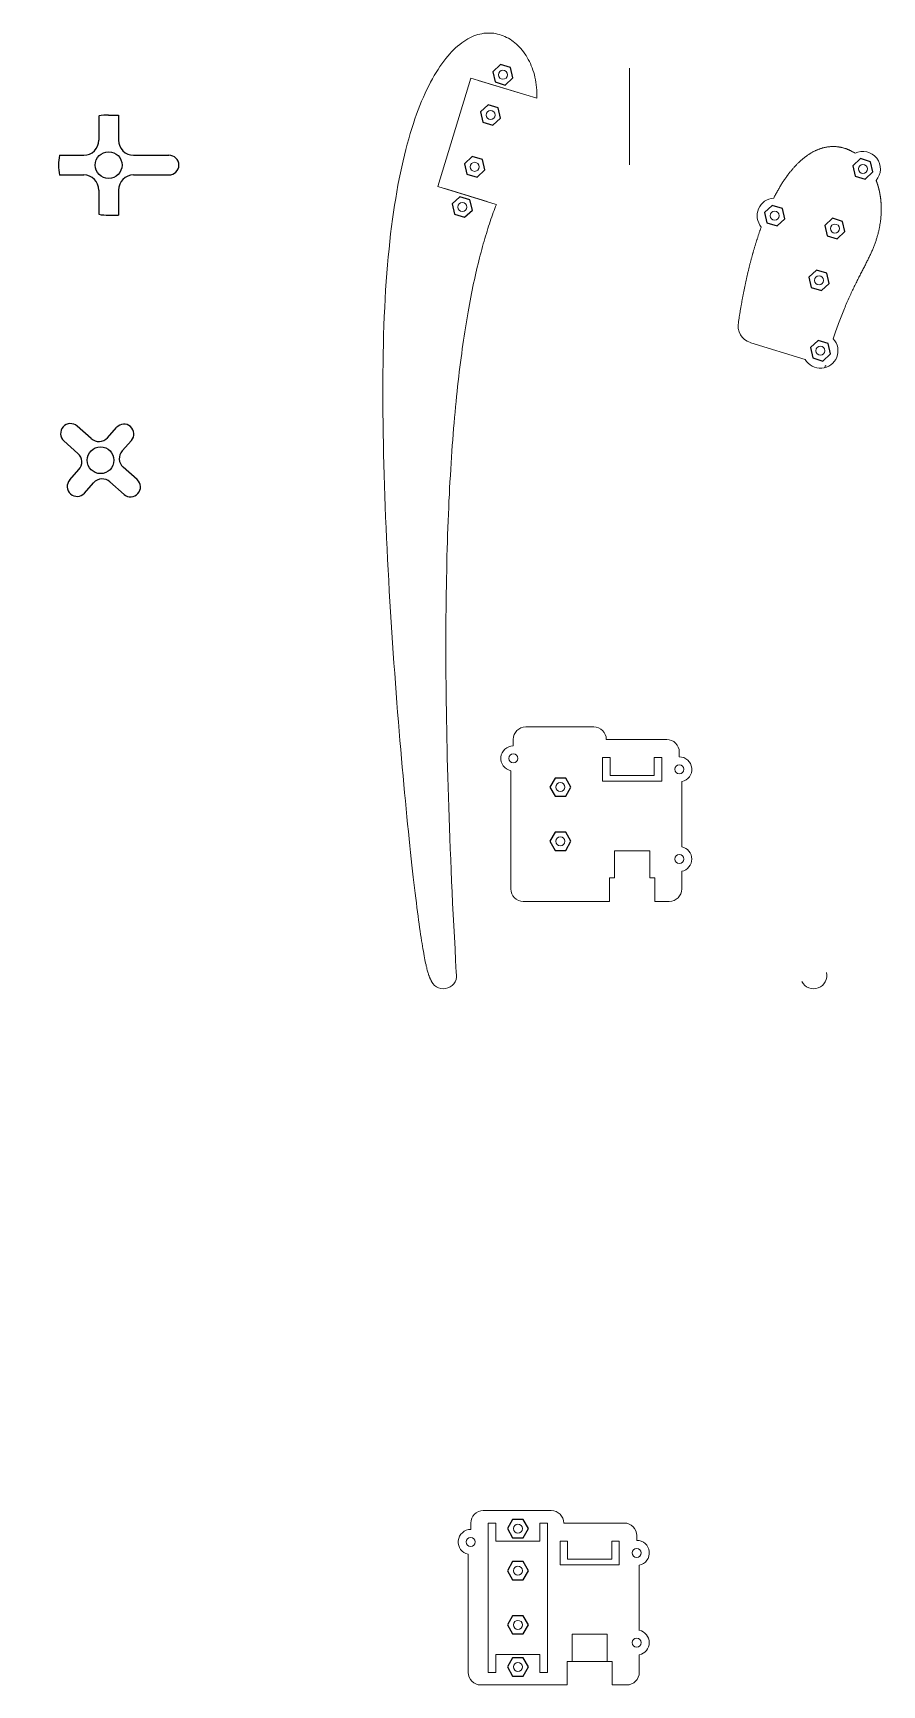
# Model space of a CAD drawing. Header units: millimetres. Extents: x -11 to 1672, y -25 to 604.
# Drawn here: x 856.1 to 1025.4, y 21.1 to 350.7 of the extents above; entities that cross this region are included whole.
import ezdxf

# ---------------------------------------------------------------- set-up
doc = ezdxf.new("R2010")
doc.units = ezdxf.units.MM
doc.layers.get('0').update_dxf_attribs({"linetype": 'CONTINUOUS', "lineweight": 0})
doc.layers.get('DEFPOINTS').update_dxf_attribs({"linetype": 'CONTINUOUS'})

# ---------------------------------------------------------------- blocks, each defined once
blk = doc.blocks.new('MUTTER_M2_VERTIEFUNG')
at = {"layer": 'DEFPOINTS', "linetype": 'CONTINUOUS'}
blk.add_lwpolyline([(1.05, -1.82), (2.1, 0), (1.05, 1.82), (-1.05, 1.82), (-2.1, 0), (-1.05, -1.82)], close=True, dxfattribs=at)
blk = doc.blocks.new('POWERHD_MG2213')
at = {"linetype": 'CONTINUOUS'}
for p, q in [((-5.9, 14.9), (-4.4, 14.9)), ((-5.9, -14.9), (-5.9, 14.9)), ((-4.4, 11.3), (-4.4, 14.9)), ((4.4, 14.9), (5.9, 14.9)), ((4.4, 11.3), (4.4, 14.9)), ((5.9, -14.9), (5.9, 14.9)), ((-4.4, 11.3), (4.4, 11.3)), ((-4.4, -11.3), (4.4, -11.3)), ((-4.4, -14.9), (-4.4, -11.3)), ((4.4, -14.9), (4.4, -11.3)), ((-5.9, -14.9), (-4.4, -14.9)), ((4.4, -14.9), (5.9, -14.9))]:
    blk.add_line(p, q, dxfattribs=at)
for centre in [(0, 13.8), (0, -13.8)]:
    blk.add_circle(centre, 0.9, dxfattribs=at)
blk = doc.blocks.new('ABSTANDS_PLATTE_BEIN')
at = {"linetype": 'CONTINUOUS'}
for p, q in [((-25.98, -26.13), (-15.17, -29.45)), ((-11.13, -30.69), (-11.01, -30.72))]:
    blk.add_line(p, q, dxfattribs=at)
for points in [[(-5.23, 11.7), (-5.32, 11.76), (-5.41, 11.81), (-5.49, 11.87), (-5.58, 11.92), (-5.67, 11.97), (-5.77, 12.02), (-5.86, 12.07), (-5.95, 12.12), (-6.04, 12.17), (-6.13, 12.22), (-6.23, 12.26), (-6.32, 12.3), (-6.41, 12.35), (-6.51, 12.39), (-6.6, 12.43), (-6.7, 12.47), (-6.79, 12.51), (-6.89, 12.54), (-6.98, 12.58), (-7.08, 12.61), (-7.18, 12.64), (-7.27, 12.67), (-7.37, 12.7), (-7.47, 12.73), (-7.57, 12.76), (-7.67, 12.79), (-7.77, 12.81), (-7.86, 12.84), (-7.96, 12.86), (-8.06, 12.88), (-8.16, 12.9), (-8.26, 12.92), (-8.37, 12.93), (-8.47, 12.95), (-8.57, 12.96), (-8.67, 12.98), (-8.77, 12.99), (-8.87, 13), (-8.97, 13.01), (-9.08, 13.01), (-9.18, 13.02), (-9.28, 13.02), (-9.39, 13.03), (-9.49, 13.03), (-9.59, 13.03), (-9.7, 13.03), (-9.8, 13.03), (-9.91, 13.02), (-10.01, 13.02), (-10.11, 13.01), (-10.22, 13), (-10.32, 12.99), (-10.43, 12.98), (-10.53, 12.97), (-10.64, 12.96), (-10.74, 12.94), (-10.85, 12.92), (-10.96, 12.91), (-11.06, 12.89), (-11.17, 12.87), (-11.27, 12.84), (-11.38, 12.82), (-11.49, 12.79), (-11.59, 12.76), (-11.7, 12.74), (-11.81, 12.71), (-11.91, 12.67), (-12.02, 12.64), (-12.12, 12.61), (-12.23, 12.57), (-12.34, 12.53), (-12.45, 12.49), (-12.55, 12.45), (-12.66, 12.41), (-12.77, 12.36), (-12.87, 12.32), (-12.98, 12.27), (-13.09, 12.22), (-13.19, 12.17), (-13.3, 12.12), (-13.41, 12.06), (-13.51, 12.01), (-13.62, 11.95), (-13.73, 11.89), (-13.83, 11.83), (-13.94, 11.77), (-14.05, 11.71), (-14.15, 11.64), (-14.26, 11.58), (-14.37, 11.51), (-14.47, 11.44), (-14.58, 11.37), (-14.69, 11.29), (-14.79, 11.22), (-14.9, 11.14), (-15.01, 11.06), (-15.11, 10.98), (-15.22, 10.9), (-15.33, 10.82), (-15.43, 10.74), (-15.54, 10.65), (-15.64, 10.56), (-15.75, 10.47), (-15.86, 10.38), (-15.96, 10.29), (-16.07, 10.19), (-16.17, 10.1), (-16.28, 10), (-16.39, 9.9), (-16.49, 9.8), (-16.6, 9.7), (-16.7, 9.59), (-16.81, 9.49), (-16.91, 9.38), (-17.02, 9.27), (-17.12, 9.16), (-17.23, 9.05), (-17.33, 8.93), (-17.43, 8.81), (-17.54, 8.7), (-17.64, 8.58), (-17.75, 8.45), (-17.85, 8.33), (-17.95, 8.21), (-18.06, 8.08), (-18.16, 7.95), (-18.26, 7.82), (-18.37, 7.69), (-18.47, 7.56), (-18.57, 7.42), (-18.67, 7.28), (-18.78, 7.15), (-18.88, 7), (-18.98, 6.86), (-19.08, 6.72), (-19.18, 6.57), (-19.28, 6.43), (-19.39, 6.28), (-19.49, 6.12), (-19.59, 5.97), (-19.69, 5.82), (-19.79, 5.66), (-19.89, 5.5), (-19.99, 5.34), (-20.09, 5.18), (-20.19, 5.02), (-20.28, 4.85), (-20.38, 4.68), (-20.48, 4.52), (-20.58, 4.35), (-20.68, 4.17), (-20.78, 4), (-20.87, 3.82), (-20.97, 3.64), (-21.07, 3.46), (-21.16, 3.28), (-21.26, 3.1), (-21.36, 2.91), (-21.45, 2.73)], [(-9.56, -25.34), (-9.43, -24.94), (-9.3, -24.55), (-9.17, -24.16), (-9.04, -23.78), (-8.91, -23.41), (-8.77, -23.04), (-8.64, -22.67), (-8.51, -22.31), (-8.38, -21.96), (-8.25, -21.61), (-8.12, -21.27), (-7.99, -20.93), (-7.87, -20.6), (-7.74, -20.28), (-7.61, -19.95), (-7.48, -19.64), (-7.35, -19.32), (-7.22, -19.02), (-7.1, -18.71), (-6.97, -18.41), (-6.84, -18.12), (-6.72, -17.83), (-6.59, -17.55), (-6.46, -17.26), (-6.34, -16.99), (-6.22, -16.71), (-6.09, -16.45), (-5.97, -16.18), (-5.85, -15.92), (-5.73, -15.66), (-5.61, -15.41), (-5.49, -15.16), (-5.37, -14.91), (-5.25, -14.67), (-5.13, -14.43), (-5.01, -14.19), (-4.9, -13.95), (-4.78, -13.72), (-4.67, -13.5), (-4.55, -13.27), (-4.44, -13.05), (-4.33, -12.83), (-4.22, -12.61), (-4.11, -12.4), (-4, -12.19), (-3.89, -11.98), (-3.79, -11.77), (-3.68, -11.57), (-3.58, -11.36), (-3.47, -11.16), (-3.37, -10.96), (-3.27, -10.77), (-3.17, -10.57), (-3.07, -10.38), (-2.98, -10.19), (-2.88, -10), (-2.79, -9.81), (-2.69, -9.63), (-2.6, -9.44), (-2.51, -9.26), (-2.42, -9.07), (-2.34, -8.89), (-2.25, -8.71), (-2.17, -8.53), (-2.08, -8.35), (-2, -8.17), (-1.92, -8), (-1.85, -7.82), (-1.77, -7.64), (-1.69, -7.47), (-1.62, -7.29), (-1.55, -7.12), (-1.48, -6.94), (-1.41, -6.77), (-1.35, -6.59), (-1.28, -6.42), (-1.22, -6.25), (-1.16, -6.07), (-1.1, -5.9), (-1.04, -5.73), (-0.98, -5.56), (-0.93, -5.38), (-0.88, -5.21), (-0.83, -5.04), (-0.78, -4.87), (-0.73, -4.7), (-0.68, -4.53), (-0.64, -4.36), (-0.59, -4.19), (-0.55, -4.02), (-0.51, -3.85), (-0.47, -3.68), (-0.44, -3.52), (-0.4, -3.35), (-0.37, -3.18), (-0.34, -3.02), (-0.3, -2.85), (-0.27, -2.68), (-0.25, -2.52), (-0.22, -2.35), (-0.2, -2.19), (-0.17, -2.03), (-0.15, -1.86), (-0.13, -1.7), (-0.11, -1.54), (-0.09, -1.38), (-0.08, -1.22), (-0.06, -1.06), (-0.05, -0.9), (-0.04, -0.74), (-0.03, -0.58), (-0.02, -0.42), (-0.01, -0.26), (0, -0.1), (0, 0.05), (0.01, 0.21), (0.01, 0.36), (0.01, 0.52), (0.01, 0.67), (0.01, 0.83), (0, 0.98), (0, 1.13), (-0.01, 1.28), (-0.01, 1.44), (-0.02, 1.59), (-0.03, 1.74), (-0.04, 1.89), (-0.06, 2.03), (-0.07, 2.18), (-0.08, 2.33), (-0.1, 2.48), (-0.12, 2.62), (-0.14, 2.77), (-0.16, 2.91), (-0.18, 3.05), (-0.2, 3.2), (-0.22, 3.34), (-0.25, 3.48), (-0.27, 3.62), (-0.3, 3.76), (-0.33, 3.9), (-0.36, 4.04), (-0.39, 4.18), (-0.42, 4.31), (-0.45, 4.45), (-0.48, 4.59), (-0.52, 4.72), (-0.55, 4.85), (-0.59, 4.99), (-0.63, 5.12), (-0.67, 5.25), (-0.71, 5.38), (-0.75, 5.51), (-0.79, 5.64), (-0.84, 5.77), (-0.88, 5.89), (-0.93, 6.02), (-0.97, 6.15), (-1.02, 6.27)], [(0, 0), (0, 0.05), (0, 0.11), (0, 0.16), (0.01, 0.22), (0.01, 0.27), (0.01, 0.33), (0.01, 0.38), (0.01, 0.44), (0.01, 0.49), (0.01, 0.54), (0.01, 0.6), (0.01, 0.65), (0.01, 0.7), (0.01, 0.76), (0.01, 0.81), (0.01, 0.87), (0, 0.92), (0, 0.97), (0, 1.03), (0, 1.08), (0, 1.13), (0, 1.19), (-0.01, 1.24), (-0.01, 1.29), (-0.01, 1.34), (-0.01, 1.4), (-0.02, 1.45), (-0.02, 1.5), (-0.02, 1.55), (-0.02, 1.61), (-0.03, 1.66), (-0.03, 1.71), (-0.03, 1.76), (-0.04, 1.82), (-0.04, 1.87), (-0.05, 1.92), (-0.05, 1.97), (-0.05, 2.02), (-0.06, 2.08), (-0.06, 2.13), (-0.07, 2.18), (-0.07, 2.23), (-0.08, 2.28), (-0.08, 2.33), (-0.09, 2.38), (-0.1, 2.44), (-0.1, 2.49), (-0.11, 2.54), (-0.11, 2.59), (-0.12, 2.64), (-0.13, 2.69), (-0.13, 2.74), (-0.14, 2.79), (-0.15, 2.84), (-0.15, 2.89), (-0.16, 2.94), (-0.17, 2.99), (-0.17, 3.04), (-0.18, 3.09), (-0.19, 3.14), (-0.2, 3.19), (-0.21, 3.24), (-0.21, 3.29), (-0.22, 3.34), (-0.23, 3.39), (-0.24, 3.44), (-0.25, 3.49), (-0.26, 3.54), (-0.27, 3.59), (-0.27, 3.64), (-0.28, 3.69), (-0.29, 3.73), (-0.3, 3.78), (-0.31, 3.83), (-0.32, 3.88), (-0.33, 3.93), (-0.34, 3.98), (-0.35, 4.03), (-0.36, 4.07), (-0.37, 4.12), (-0.38, 4.17), (-0.4, 4.22), (-0.41, 4.27), (-0.42, 4.31), (-0.43, 4.36), (-0.44, 4.41), (-0.45, 4.46), (-0.46, 4.5), (-0.47, 4.55), (-0.49, 4.6), (-0.5, 4.64), (-0.51, 4.69), (-0.52, 4.74), (-0.54, 4.78), (-0.55, 4.83), (-0.56, 4.88), (-0.57, 4.92), (-0.59, 4.97), (-0.6, 5.02), (-0.61, 5.06), (-0.63, 5.11), (-0.64, 5.16), (-0.65, 5.2), (-0.67, 5.25), (-0.68, 5.29), (-0.7, 5.34), (-0.71, 5.38), (-0.72, 5.43), (-0.74, 5.47), (-0.75, 5.52), (-0.77, 5.56), (-0.78, 5.61), (-0.8, 5.65), (-0.81, 5.7), (-0.83, 5.74), (-0.84, 5.79), (-0.86, 5.83), (-0.88, 5.88), (-0.89, 5.92), (-0.91, 5.96), (-0.92, 6.01), (-0.94, 6.05), (-0.96, 6.1), (-0.97, 6.14), (-0.99, 6.18), (-1.01, 6.23), (-1.02, 6.27)], [(-23.92, -3.03), (-23.97, -3.15), (-24.01, -3.27), (-24.05, -3.39), (-24.1, -3.51), (-24.14, -3.63), (-24.18, -3.75), (-24.22, -3.87), (-24.26, -3.99), (-24.31, -4.11), (-24.35, -4.24), (-24.39, -4.36), (-24.43, -4.48), (-24.47, -4.61), (-24.52, -4.73), (-24.56, -4.86), (-24.6, -4.98), (-24.64, -5.11), (-24.68, -5.24), (-24.72, -5.36), (-24.76, -5.49), (-24.81, -5.62), (-24.85, -5.75), (-24.89, -5.88), (-24.93, -6.01), (-24.97, -6.14), (-25.01, -6.27), (-25.05, -6.4), (-25.09, -6.53), (-25.13, -6.66), (-25.17, -6.79), (-25.21, -6.93), (-25.25, -7.06), (-25.29, -7.2), (-25.33, -7.33), (-25.37, -7.46), (-25.41, -7.6), (-25.45, -7.74), (-25.49, -7.87), (-25.52, -8.01), (-25.56, -8.15), (-25.6, -8.28), (-25.64, -8.42), (-25.68, -8.56), (-25.72, -8.7), (-25.76, -8.84), (-25.8, -8.98), (-25.83, -9.12), (-25.87, -9.26), (-25.91, -9.4), (-25.95, -9.55), (-25.98, -9.69), (-26.02, -9.83), (-26.06, -9.97), (-26.1, -10.12), (-26.13, -10.26), (-26.17, -10.41), (-26.21, -10.55), (-26.24, -10.7), (-26.28, -10.85), (-26.32, -10.99), (-26.35, -11.14), (-26.39, -11.29), (-26.43, -11.44), (-26.46, -11.59), (-26.5, -11.74), (-26.54, -11.89), (-26.57, -12.04), (-26.61, -12.19), (-26.64, -12.34), (-26.68, -12.49), (-26.71, -12.64), (-26.75, -12.8), (-26.78, -12.95), (-26.82, -13.11), (-26.85, -13.26), (-26.89, -13.42), (-26.92, -13.57), (-26.96, -13.73), (-26.99, -13.88), (-27.02, -14.04), (-27.06, -14.2), (-27.09, -14.36), (-27.13, -14.51), (-27.16, -14.67), (-27.19, -14.83), (-27.23, -14.99), (-27.26, -15.15), (-27.29, -15.32), (-27.33, -15.48), (-27.36, -15.64), (-27.39, -15.8), (-27.42, -15.96), (-27.46, -16.13), (-27.49, -16.29), (-27.52, -16.46), (-27.55, -16.62), (-27.58, -16.79), (-27.62, -16.95), (-27.65, -17.12), (-27.68, -17.29), (-27.71, -17.46), (-27.74, -17.62), (-27.77, -17.79), (-27.8, -17.96), (-27.83, -18.13), (-27.86, -18.3), (-27.89, -18.47), (-27.93, -18.64), (-27.96, -18.82), (-27.99, -18.99), (-28.02, -19.16), (-28.04, -19.33), (-28.07, -19.51), (-28.1, -19.68), (-28.13, -19.86), (-28.16, -20.03), (-28.19, -20.21), (-28.22, -20.39), (-28.25, -20.56), (-28.28, -20.74), (-28.31, -20.92), (-28.33, -21.1), (-28.36, -21.28), (-28.39, -21.46), (-28.42, -21.64), (-28.45, -21.82), (-28.47, -22)], [(-23.92, -3.03), (-23.97, -3.15), (-24.01, -3.27), (-24.05, -3.39), (-24.1, -3.51), (-24.14, -3.63), (-24.18, -3.75), (-24.22, -3.87), (-24.26, -3.99), (-24.31, -4.11), (-24.35, -4.24), (-24.39, -4.36), (-24.43, -4.48), (-24.47, -4.61), (-24.52, -4.73), (-24.56, -4.86), (-24.6, -4.98), (-24.64, -5.11), (-24.68, -5.24), (-24.72, -5.36), (-24.76, -5.49), (-24.81, -5.62), (-24.85, -5.75), (-24.89, -5.88), (-24.93, -6.01), (-24.97, -6.14), (-25.01, -6.27), (-25.05, -6.4), (-25.09, -6.53), (-25.13, -6.66), (-25.17, -6.79), (-25.21, -6.93), (-25.25, -7.06), (-25.29, -7.2), (-25.33, -7.33), (-25.37, -7.46), (-25.41, -7.6), (-25.45, -7.74), (-25.49, -7.87), (-25.52, -8.01), (-25.56, -8.15), (-25.6, -8.28), (-25.64, -8.42), (-25.68, -8.56), (-25.72, -8.7), (-25.76, -8.84), (-25.8, -8.98), (-25.83, -9.12), (-25.87, -9.26), (-25.91, -9.4), (-25.95, -9.55), (-25.98, -9.69), (-26.02, -9.83), (-26.06, -9.97), (-26.1, -10.12), (-26.13, -10.26), (-26.17, -10.41), (-26.21, -10.55), (-26.24, -10.7), (-26.28, -10.85), (-26.32, -10.99), (-26.35, -11.14), (-26.39, -11.29), (-26.43, -11.44), (-26.46, -11.59), (-26.5, -11.74), (-26.54, -11.89), (-26.57, -12.04), (-26.61, -12.19), (-26.64, -12.34), (-26.68, -12.49), (-26.71, -12.64), (-26.75, -12.8), (-26.78, -12.95), (-26.82, -13.11), (-26.85, -13.26), (-26.89, -13.42), (-26.92, -13.57), (-26.96, -13.73), (-26.99, -13.88), (-27.02, -14.04), (-27.06, -14.2), (-27.09, -14.36), (-27.13, -14.51), (-27.16, -14.67), (-27.19, -14.83), (-27.23, -14.99), (-27.26, -15.15), (-27.29, -15.32), (-27.33, -15.48), (-27.36, -15.64), (-27.39, -15.8), (-27.42, -15.96), (-27.46, -16.13), (-27.49, -16.29), (-27.52, -16.46), (-27.55, -16.62), (-27.58, -16.79), (-27.62, -16.95), (-27.65, -17.12), (-27.68, -17.29), (-27.71, -17.46), (-27.74, -17.62), (-27.77, -17.79), (-27.8, -17.96), (-27.83, -18.13), (-27.86, -18.3), (-27.89, -18.47), (-27.93, -18.64), (-27.96, -18.82), (-27.99, -18.99), (-28.02, -19.16), (-28.04, -19.33), (-28.07, -19.51), (-28.1, -19.68), (-28.13, -19.86), (-28.16, -20.03), (-28.19, -20.21), (-28.22, -20.39), (-28.25, -20.56), (-28.28, -20.74), (-28.31, -20.92), (-28.33, -21.1), (-28.36, -21.28), (-28.39, -21.46), (-28.42, -21.64), (-28.45, -21.82), (-28.47, -22)], [(-11.24, -31.11), (-11.24, -31.11), (-11.24, -31.11), (-11.24, -31.1), (-11.24, -31.1), (-11.24, -31.09), (-11.24, -31.09), (-11.24, -31.09), (-11.23, -31.08), (-11.23, -31.08), (-11.23, -31.08), (-11.23, -31.07), (-11.23, -31.07), (-11.23, -31.07), (-11.23, -31.06), (-11.23, -31.06), (-11.23, -31.06), (-11.23, -31.05), (-11.23, -31.05), (-11.23, -31.05), (-11.22, -31.04), (-11.22, -31.04), (-11.22, -31.04), (-11.22, -31.03), (-11.22, -31.03), (-11.22, -31.03), (-11.22, -31.02), (-11.22, -31.02), (-11.22, -31.02), (-11.22, -31.01), (-11.22, -31.01), (-11.21, -31.01), (-11.21, -31), (-11.21, -31), (-11.21, -31), (-11.21, -30.99), (-11.21, -30.99), (-11.21, -30.99), (-11.21, -30.98), (-11.21, -30.98), (-11.21, -30.98), (-11.21, -30.97), (-11.2, -30.97), (-11.2, -30.97), (-11.2, -30.96), (-11.2, -30.96), (-11.2, -30.96), (-11.2, -30.95), (-11.2, -30.95), (-11.2, -30.95), (-11.2, -30.94), (-11.2, -30.94), (-11.2, -30.94), (-11.2, -30.93), (-11.19, -30.93), (-11.19, -30.93), (-11.19, -30.92), (-11.19, -30.92), (-11.19, -30.92), (-11.19, -30.91), (-11.19, -30.91), (-11.19, -30.91), (-11.19, -30.9), (-11.19, -30.9), (-11.19, -30.9), (-11.18, -30.89), (-11.18, -30.89), (-11.18, -30.89), (-11.18, -30.88), (-11.18, -30.88), (-11.18, -30.88), (-11.18, -30.87), (-11.18, -30.87), (-11.18, -30.87), (-11.18, -30.86), (-11.18, -30.86), (-11.17, -30.86), (-11.17, -30.85), (-11.17, -30.85), (-11.17, -30.85), (-11.17, -30.84), (-11.17, -30.84), (-11.17, -30.84), (-11.17, -30.83), (-11.17, -30.83), (-11.17, -30.83), (-11.17, -30.82), (-11.17, -30.82), (-11.16, -30.82), (-11.16, -30.81), (-11.16, -30.81), (-11.16, -30.81), (-11.16, -30.8), (-11.16, -30.8), (-11.16, -30.8), (-11.16, -30.79), (-11.16, -30.79), (-11.16, -30.79), (-11.16, -30.78), (-11.15, -30.78), (-11.15, -30.78), (-11.15, -30.77), (-11.15, -30.77), (-11.15, -30.77), (-11.15, -30.76), (-11.15, -30.76), (-11.15, -30.76), (-11.15, -30.75), (-11.15, -30.75), (-11.15, -30.75), (-11.14, -30.74), (-11.14, -30.74), (-11.14, -30.74), (-11.14, -30.73), (-11.14, -30.73), (-11.14, -30.73), (-11.14, -30.72), (-11.14, -30.72), (-11.14, -30.72), (-11.14, -30.71), (-11.14, -30.71), (-11.13, -30.71), (-11.13, -30.7), (-11.13, -30.7), (-11.13, -30.7), (-11.13, -30.69), (-11.13, -30.69), (-11.13, -30.69)]]:
    blk.add_lwpolyline(points)
for centre in [(-3.66, 8.57), (-21.25, -0.77), (-9.24, -3.33), (-12.41, -13.67), (-12.12, -27.72)]:
    blk.add_circle(centre, 0.9, dxfattribs=at)
for centre, start, end in [((-3.66, 8.57), 318.8591, 116.6563), ((-21.25, -0.77), 93.261, 220.2915), ((-25.06, -22.75), 167.5306, 252.9472), ((-12.12, -27.72), 209.4756, 42.9144)]:
    blk.add_arc(centre, 3.5, start, end, dxfattribs=at)
at = {"linetype": 'CONTINUOUS', "rotation": 342.9471525462937}
for p in [(-3.66, 8.57), (-21.25, -0.77), (-9.24, -3.33), (-12.41, -13.67), (-12.12, -27.72)]:
    blk.add_blockref('MUTTER_M2_VERTIEFUNG', p, dxfattribs=at)
blk = doc.blocks.new('SERVO_KREUZ_KLEIN')
at = {"layer": 'DEFPOINTS', "linetype": 'CONTINUOUS'}
for p, q in [((-1.9725, 7.0275), (-1.9725, 4.2725)), ((1.9725, 7.0275), (1.9725, 4.2725)), ((-8.0275, 1.9725), (-4.2725, 1.9725)), ((4.2725, 1.9725), (8.0275, 1.9725)), ((-8.0275, -1.9725), (-4.2725, -1.9725)), ((4.2725, -1.9725), (8.0275, -1.9725)), ((-1.9725, -4.2725), (-1.9725, -7.0275)), ((1.9725, -4.2725), (1.9725, -7.0275))]:
    blk.add_line(p, q, dxfattribs=at)
blk.add_circle((0, 0), 2.67, dxfattribs=at)
for centre, radius, start, end in [((0, 7.0275), 1.9725, 0, 180), ((-4.2725, 4.2725), 2.3, 270, 0), ((4.2725, 4.2725), 2.3, 180, 270), ((-8.0275, 0), 1.9725, 90, 270), ((8.0275, 0), 1.9725, 270, 90), ((-4.2725, -4.2725), 2.3, 0, 90), ((4.2725, -4.2725), 2.3, 90, 180), ((0, -7.0275), 1.9725, 180, 0)]:
    blk.add_arc(centre, radius, start, end, dxfattribs=at)
blk = doc.blocks.new('SERVOKREUZBODY-GROSS')
at = {"layer": 'DEFPOINTS', "linetype": 'CONTINUOUS'}
for p, q in [((0, 10), (1.97, 10)), ((1.97, 10), (1.97, 4.97)), ((-1.97, 9.8), (-1.97, 4.97)), ((-9.8, 1.97), (-4.97, 1.97)), ((4.97, 1.97), (12.03, 1.97)), ((-9.8, -1.97), (-4.97, -1.97)), ((4.97, -1.97), (12.03, -1.97)), ((-1.97, -4.97), (-1.97, -9.8)), ((1.97, -4.97), (1.97, -10)), ((0, -10), (1.97, -10))]:
    blk.add_line(p, q, dxfattribs=at)
blk.add_circle((0, 0), 2.67, dxfattribs=at)
for centre, radius, start, end in [((0, 0), 10, 90, 101.3762), ((-4.97, 4.97), 3, 270, 0), ((4.97, 4.97), 3, 180, 270), ((0, 0), 10, 168.6238, 191.3762), ((12.03, 0), 1.97, 270, 90), ((-4.97, -4.97), 3, 0, 90), ((4.97, -4.97), 3, 90, 180), ((0, 0), 10, 258.6238, 270)]:
    blk.add_arc(centre, radius, start, end, dxfattribs=at)

msp = doc.modelspace()

# ---------------------------------------------------------------- linework, layer by layer
at = {"linetype": 'CONTINUOUS'}
for p, q in [((975.06, 324.39), (975.06, 343.69)), ((943.42, 341.7), (936.8, 320.1)), ((956.58, 337.67), (943.42, 341.7)), ((944.86, 341.26), (953.27, 338.68)), ((936.8, 320.1), (948.49, 316.51)), ((938.23, 319.66), (946.64, 317.08)), ((967.92, 212.22), (954.37, 212.22)), ((951.87, 208.45), (951.87, 209.72)), ((970.42, 209.72), (982.47, 209.72)), ((969.67, 206.12), (971.17, 206.12)), ((969.67, 201.42), (969.67, 206.12)), ((971.17, 202.52), (971.17, 206.12)), ((979.97, 206.12), (981.47, 206.12)), ((979.97, 202.52), (979.97, 206.12)), ((981.47, 201.42), (981.47, 206.12)), ((984.97, 206.27), (984.97, 207.22)), ((951.37, 179.92), (951.37, 203.5)), ((969.67, 201.42), (981.47, 201.42)), ((971.17, 202.52), (979.97, 202.52)), ((985.47, 188.32), (985.47, 201.32)), ((972.07, 187.52), (979.07, 187.52)), ((972.07, 187.52), (972.07, 182.12)), ((979.07, 187.52), (979.07, 182.12)), ((972.07, 182.12), (971.07, 182.12)), ((971.07, 182.12), (971.07, 177.42)), ((980.07, 182.12), (979.07, 182.12)), ((980.07, 182.12), (980.07, 177.42)), ((985.47, 179.92), (985.47, 183.42)), ((971.07, 177.42), (953.87, 177.42)), ((982.97, 177.42), (980.07, 177.42)), ((943.39, 52.09), (943.39, 53.36)), ((943.39, 52.09), (943.39, 53.36)), ((959.44, 55.86), (945.89, 55.86)), ((959.44, 55.86), (945.89, 55.86)), ((961.94, 53.36), (973.99, 53.36)), ((961.94, 53.36), (973.99, 53.36)), ((961.19, 49.76), (962.69, 49.76)), ((961.19, 45.06), (961.19, 49.76)), ((961.19, 49.76), (962.69, 49.76)), ((961.19, 45.06), (961.19, 49.76)), ((962.69, 46.16), (962.69, 49.76)), ((962.69, 46.16), (962.69, 49.76)), ((971.49, 49.76), (972.99, 49.76)), ((971.49, 46.16), (971.49, 49.76)), ((971.49, 49.76), (972.99, 49.76)), ((971.49, 46.16), (971.49, 49.76)), ((972.99, 45.06), (972.99, 49.76)), ((972.99, 45.06), (972.99, 49.76)), ((976.49, 49.91), (976.49, 50.86)), ((976.49, 49.91), (976.49, 50.86)), ((942.89, 23.56), (942.89, 47.14)), ((942.89, 23.56), (942.89, 47.14)), ((962.69, 46.16), (971.49, 46.16)), ((962.69, 46.16), (971.49, 46.16)), ((961.19, 45.06), (972.99, 45.06)), ((961.19, 45.06), (972.99, 45.06)), ((976.99, 31.95), (976.99, 44.96)), ((976.99, 31.95), (976.99, 44.96)), ((963.59, 31.16), (970.59, 31.16)), ((963.59, 31.16), (963.59, 25.76)), ((970.59, 31.16), (970.59, 25.76)), ((976.99, 23.56), (976.99, 27.06)), ((976.99, 23.56), (976.99, 27.06)), ((971.59, 25.76), (962.59, 25.76)), ((962.59, 25.76), (962.59, 21.06)), ((963.59, 25.76), (962.59, 25.76)), ((962.59, 25.76), (962.59, 21.06)), ((971.59, 25.76), (970.59, 25.76)), ((971.59, 25.76), (971.59, 21.06)), ((971.59, 25.76), (971.59, 21.06)), ((962.59, 21.06), (945.39, 21.06)), ((962.59, 21.06), (945.39, 21.06)), ((974.49, 21.06), (971.59, 21.06)), ((974.49, 21.06), (971.59, 21.06))]:
    msp.add_line(p, q, dxfattribs=at)
for points in [[(956.58, 337.67), (956.58, 338.22), (956.58, 338.77), (956.55, 339.31), (956.51, 339.84), (956.45, 340.36), (956.38, 340.87), (956.29, 341.37), (956.19, 341.86), (956.07, 342.35), (955.94, 342.82), (955.79, 343.28), (955.63, 343.73), (955.46, 344.17), (955.28, 344.6), (955.08, 345.02), (954.87, 345.43), (954.65, 345.82), (954.42, 346.2), (954.17, 346.56), (953.92, 346.92), (953.66, 347.26), (953.38, 347.58), (953.1, 347.9), (952.81, 348.19), (952.51, 348.48), (952.2, 348.74), (951.88, 348.99), (951.56, 349.23), (951.23, 349.45), (950.89, 349.65), (950.54, 349.84), (950.19, 350), (949.83, 350.16), (949.47, 350.29), (949.1, 350.4), (948.73, 350.5), (948.35, 350.58), (947.97, 350.64), (947.58, 350.68), (947.2, 350.7), (946.8, 350.7), (946.41, 350.68), (946.01, 350.64), (945.61, 350.57), (945.21, 350.49), (944.81, 350.39), (944.41, 350.26), (944, 350.11), (943.6, 349.94), (943.2, 349.75), (942.79, 349.53), (942.39, 349.29), (941.98, 349.03), (941.58, 348.74), (941.18, 348.44), (940.78, 348.1), (940.38, 347.75), (939.98, 347.37), (939.58, 346.96), (939.19, 346.54), (938.79, 346.08), (938.4, 345.61), (938.01, 345.1), (937.63, 344.58), (937.24, 344.02), (936.86, 343.45), (936.49, 342.85), (936.11, 342.22), (935.74, 341.56), (935.37, 340.88), (935.01, 340.18), (934.65, 339.45), (934.3, 338.69), (933.95, 337.9), (933.6, 337.09), (933.26, 336.25), (932.93, 335.38), (932.6, 334.49), (932.27, 333.57), (931.96, 332.62), (931.64, 331.64), (931.34, 330.64), (931.04, 329.61), (930.74, 328.55), (930.46, 327.46), (930.17, 326.34), (929.9, 325.19), (929.64, 324.02), (929.38, 322.81), (929.13, 321.58), (928.88, 320.31), (928.65, 319.02), (928.42, 317.69), (928.21, 316.34), (928, 314.96), (927.8, 313.54), (927.6, 312.1), (927.42, 310.62), (927.25, 309.12), (927.09, 307.58), (926.93, 306.01), (926.79, 304.41), (926.66, 302.77), (926.54, 301.11), (926.42, 299.42), (926.32, 297.69), (926.23, 295.93), (926.15, 294.14), (926.08, 292.32), (926.02, 290.48), (925.98, 288.6), (925.94, 286.71), (925.91, 284.79), (925.88, 282.85), (925.87, 280.88), (925.87, 278.9), (925.87, 276.9), (925.89, 274.89), (925.91, 272.86), (925.94, 270.81), (925.97, 268.75), (926.02, 266.68), (926.07, 264.6), (926.13, 262.51), (926.19, 260.42), (926.26, 258.31), (926.34, 256.21), (926.42, 254.1), (926.51, 251.99), (926.6, 249.87), (926.7, 247.76), (926.81, 245.65), (926.92, 243.55), (927.03, 241.44), (927.15, 239.35), (927.27, 237.26), (927.39, 235.18), (927.52, 233.11), (927.66, 231.05), (927.79, 229.01), (927.93, 226.97), (928.07, 224.96), (928.22, 222.96), (928.36, 220.98), (928.51, 219.01), (928.66, 217.07), (928.81, 215.15), (928.97, 213.26), (929.12, 211.39), (929.27, 209.54), (929.43, 207.72), (929.58, 205.93), (929.74, 204.17), (929.89, 202.45), (930.05, 200.75), (930.2, 199.09), (930.36, 197.46), (930.51, 195.88), (930.66, 194.32), (930.81, 192.81), (930.96, 191.34), (931.11, 189.91), (931.25, 188.53), (931.39, 187.19), (931.53, 185.89), (931.67, 184.64), (931.8, 183.44), (931.93, 182.28), (932.06, 181.16), (932.19, 180.09), (932.31, 179.05), (932.43, 178.06), (932.55, 177.11), (932.66, 176.19), (932.78, 175.32), (932.89, 174.48), (933, 173.68), (933.1, 172.91), (933.2, 172.18), (933.3, 171.48), (933.4, 170.81), (933.5, 170.18), (933.59, 169.57), (933.68, 169), (933.77, 168.46), (933.86, 167.95), (933.94, 167.46), (934.02, 167), (934.1, 166.57), (934.18, 166.16), (934.25, 165.78), (934.33, 165.42), (934.4, 165.09), (934.47, 164.77), (934.53, 164.48), (934.6, 164.21), (934.66, 163.95), (934.72, 163.72), (934.78, 163.5), (934.83, 163.3), (934.88, 163.12), (934.94, 162.95), (934.99, 162.8), (935.03, 162.66), (935.08, 162.53), (935.12, 162.41), (935.16, 162.31), (935.2, 162.21), (935.24, 162.13), (935.28, 162.05), (935.31, 161.98), (935.34, 161.92), (935.37, 161.86), (935.4, 161.81), (935.43, 161.76), (935.45, 161.72), (935.47, 161.68), (935.49, 161.64), (935.51, 161.6), (935.53, 161.56), (935.55, 161.52), (935.56, 161.48), (935.57, 161.43)], [(940.51, 163.24), (940.38, 165.6), (940.25, 167.94), (940.12, 170.25), (940.01, 172.54), (939.89, 174.81), (939.78, 177.05), (939.68, 179.27), (939.58, 181.47), (939.48, 183.64), (939.39, 185.79), (939.3, 187.92), (939.22, 190.03), (939.14, 192.11), (939.07, 194.17), (939, 196.21), (938.93, 198.23), (938.87, 200.22), (938.82, 202.2), (938.76, 204.15), (938.71, 206.08), (938.67, 207.99), (938.63, 209.88), (938.59, 211.75), (938.56, 213.59), (938.53, 215.42), (938.5, 217.22), (938.48, 219), (938.46, 220.77), (938.45, 222.51), (938.44, 224.24), (938.43, 225.94), (938.43, 227.62), (938.43, 229.28), (938.43, 230.93), (938.44, 232.55), (938.45, 234.16), (938.47, 235.75), (938.48, 237.31), (938.5, 238.86), (938.53, 240.39), (938.55, 241.9), (938.59, 243.39), (938.62, 244.87), (938.65, 246.32), (938.7, 247.76), (938.74, 249.18), (938.78, 250.58), (938.83, 251.96), (938.88, 253.33), (938.94, 254.68), (939, 256.01), (939.05, 257.32), (939.12, 258.62), (939.18, 259.9), (939.25, 261.16), (939.32, 262.41), (939.39, 263.64), (939.47, 264.85), (939.55, 266.05), (939.63, 267.23), (939.71, 268.39), (939.8, 269.54), (939.89, 270.68), (939.98, 271.79), (940.07, 272.9), (940.16, 273.98), (940.26, 275.05), (940.36, 276.11), (940.46, 277.15), (940.56, 278.18), (940.67, 279.19), (940.77, 280.19), (940.88, 281.17), (940.99, 282.14), (941.11, 283.1), (941.22, 284.04), (941.34, 284.96), (941.46, 285.88), (941.58, 286.77), (941.7, 287.66), (941.82, 288.53), (941.94, 289.39), (942.07, 290.24), (942.2, 291.07), (942.33, 291.89), (942.46, 292.7), (942.59, 293.5), (942.72, 294.28), (942.85, 295.05), (942.99, 295.81), (943.12, 296.55), (943.26, 297.29), (943.4, 298.01), (943.54, 298.72), (943.68, 299.42), (943.83, 300.11), (943.97, 300.78), (944.11, 301.45), (944.26, 302.1), (944.4, 302.75), (944.55, 303.38), (944.7, 304), (944.84, 304.61), (944.99, 305.21), (945.14, 305.81), (945.29, 306.39), (945.44, 306.96), (945.59, 307.52), (945.74, 308.07), (945.89, 308.62), (946.04, 309.15), (946.2, 309.67), (946.35, 310.19), (946.5, 310.69), (946.65, 311.19), (946.81, 311.68), (946.96, 312.16), (947.12, 312.63), (947.27, 313.09), (947.42, 313.55), (947.58, 313.99), (947.73, 314.43), (947.88, 314.86), (948.04, 315.29), (948.19, 315.7), (948.34, 316.11), (948.5, 316.51)]]:
    msp.add_lwpolyline(points)
for centre in [(949.8, 342.36), (947.34, 334.34), (944.17, 324), (941.7, 315.98), (951.87, 205.95), (984.97, 203.77), (961.27, 200.22), (961.27, 189.41), (984.97, 185.87), (943.39, 49.59), (943.39, 49.59), (976.49, 47.41), (976.49, 47.41), (952.79, 43.86), (952.79, 33.05), (976.49, 29.51), (976.49, 29.51)]:
    msp.add_circle(centre, 0.9, dxfattribs=at)
for centre, start, end in [((954.37, 209.72), 90, 180), ((967.92, 209.72), 0, 90), ((951.87, 205.95), 90, 258.463), ((982.47, 207.22), 0, 90), ((984.97, 203.77), 281.537, 90), ((984.97, 185.87), 281.537, 78.463), ((953.87, 179.92), 180, 270), ((982.97, 179.92), 270, 0), ((945.89, 53.36), 90, 180), ((945.89, 53.36), 90, 180), ((959.44, 53.36), 0, 90), ((959.44, 53.36), 0, 90), ((973.99, 50.86), 0, 90), ((973.99, 50.86), 0, 90), ((943.39, 49.59), 90, 258.463), ((943.39, 49.59), 90, 258.463), ((976.49, 47.41), 281.537, 90), ((976.49, 47.41), 281.537, 90), ((976.49, 29.51), 281.537, 78.463), ((976.49, 29.51), 281.537, 78.463), ((945.39, 23.56), 180, 270), ((945.39, 23.56), 180, 270), ((974.49, 23.56), 270, 0), ((974.49, 23.56), 270, 0)]:
    msp.add_arc(centre, 2.5, start, end, dxfattribs=at)
for centre in [(937.93, 162.64), (1011.75, 162.64)]:
    msp.add_arc(centre, 2.65, 207.0318, 13.2555)

# ---------------------------------------------------------------- block references
at = {"linetype": 'CONTINUOUS', "rotation": 342.9471525462937}
for p in [(949.8, 342.36), (947.34, 334.34), (944.17, 324), (941.7, 315.98)]:
    msp.add_blockref('MUTTER_M2_VERTIEFUNG', p, dxfattribs=at)
at = {"linetype": 'CONTINUOUS'}
for name, p in [('SERVOKREUZBODY-GROSS', (871.19, 324.34)), ('ABSTANDS_PLATTE_BEIN', (1025.24, 315.02)), ('MUTTER_M2_VERTIEFUNG', (961.27, 200.22)), ('MUTTER_M2_VERTIEFUNG', (961.27, 189.41)), ('POWERHD_MG2213', (952.79, 38.46)), ('MUTTER_M2_VERTIEFUNG', (952.79, 52.26)), ('MUTTER_M2_VERTIEFUNG', (952.79, 43.86)), ('MUTTER_M2_VERTIEFUNG', (952.79, 33.05)), ('MUTTER_M2_VERTIEFUNG', (952.79, 24.66))]:
    msp.add_blockref(name, p, dxfattribs=at)
at = {"layer": 'DEFPOINTS', "linetype": 'CONTINUOUS', "rotation": 138.2848250978321}
msp.add_blockref('SERVO_KREUZ_KLEIN', (869.57, 265.45), dxfattribs=at)

doc.saveas('drawing.dxf')
